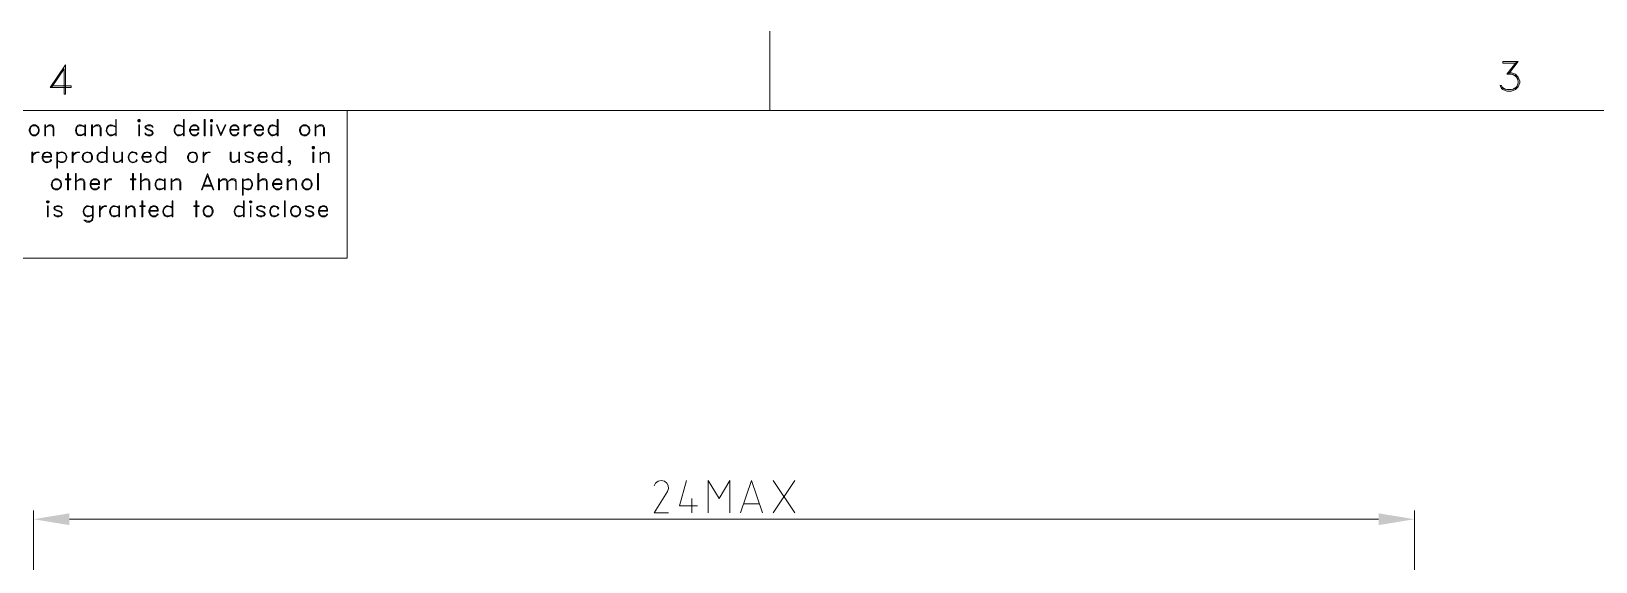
# Model space of a CAD drawing. Header units: inches. Extents: x 0 to 16.2, y 0 to 11.4.
# Drawn here: x 2.182 to 6.354, y 9.969 to 11.386 of the extents above; entities that cross this region are included whole.
import ezdxf

# ---------------------------------------------------------------- set-up
doc = ezdxf.new("R2010")
doc.units = ezdxf.units.IN
doc.header["$MEASUREMENT"] = 0
doc.layers.add('Color-7-Line_Weight-20', color=7, linetype='Continuous', lineweight=20)
doc.layers.add('P2C-Hatch', color=7, linetype='Continuous')

msp = doc.modelspace()

# ---------------------------------------------------------------- hatches: boundary and pattern name
at = {"layer": 'P2C-Hatch', "transparency": 33554636}
for points in [[(2.2833, 10.0983), (2.2833, 10.0667), (2.1875, 10.0825)], [(5.775, 10.0983), (5.775, 10.0667), (5.8708, 10.0825)]]:
    msp.add_hatch(color=256, dxfattribs=at).paths.add_polyline_path(points)

# ---------------------------------------------------------------- linework, layer by layer
at = {"layer": 'Color-7-Line_Weight-20', "linetype": 'Continuous'}
for p, q in [((4.1517, 11.1742), (4.1517, 11.3858)), ((6.1142, 11.23), (6.1025, 11.2375)), ((2.6417, 10.975), (2.6625, 10.975)), ((2.64, 10.9725), (2.6642, 10.9725)), ((4.16, 10.1858), (4.2183, 10.0992)), ((4.2183, 10.1858), (4.16, 10.0992)), ((2.1875, 9.2217), (2.1875, 10.1058)), ((3.9433, 10.1375), (3.9433, 10.0992)), ((4.1233, 10.1233), (4.0825, 10.1233)), ((5.8708, 9.2217), (5.8708, 10.1058)), ((2.2833, 10.0825), (5.775, 10.0825))]:
    msp.add_line(p, q, dxfattribs=at)
for points in [[(2.235, 11.2358), (2.2692, 11.285), (2.2692, 11.2175), (2.2725, 11.2175), (2.2725, 11.2958), (2.2317, 11.2358), (2.2875, 11.2358), (2.2875, 11.24), (2.235, 11.24)], [(6.1217, 11.275), (6.1292, 11.275), (6.14, 11.2708), (6.1475, 11.2633), (6.1517, 11.2525), (6.1517, 11.2483), (6.1475, 11.2375), (6.14, 11.23), (6.1292, 11.2258), (6.1175, 11.2258), (6.1067, 11.23), (6.1025, 11.2333), (6.0992, 11.2408), (6.1025, 11.2408), (6.1067, 11.2333), (6.1175, 11.23), (6.1292, 11.23), (6.14, 11.2333), (6.1475, 11.245)], [(6.1217, 11.2708), (6.1475, 11.305), (6.1067, 11.305), (6.1067, 11.3008), (6.1442, 11.3008)], [(6.1475, 11.2558), (6.14, 11.2675), (6.1292, 11.2708), (6.1175, 11.2708), (6.1442, 11.305)], [(6.1325, 11.2708), (6.1442, 11.2633), (6.1475, 11.2525), (6.1475, 11.2483), (6.1442, 11.2375), (6.1325, 11.23)], [(3.0242, 11.1742), (3.0242, 10.78), (0.25, 10.78)], [(2.3068, 11.1348), (2.3095, 11.1355), (2.3125, 11.1356), (2.3161, 11.1349), (2.32, 11.1333), (2.3242, 11.13), (2.3158, 11.1333), (2.31, 11.1333), (2.3058, 11.1317), (2.3033, 11.13), (2.3017, 11.1233), (2.3017, 11.1192), (2.3033, 11.1133), (2.3058, 11.1108), (2.31, 11.1092), (2.3158, 11.1092), (2.3242, 11.1133), (2.32, 11.1092), (2.3162, 11.1076), (2.3127, 11.1069), (2.3096, 11.107), (2.307, 11.1078)], [(2.3891, 11.135), (2.3918, 11.1358), (2.3949, 11.1358), (2.3985, 11.135), (2.4025, 11.1333), (2.4067, 11.13), (2.3983, 11.1333), (2.3917, 11.1333), (2.3875, 11.1317), (2.3858, 11.13), (2.3833, 11.1233), (2.3833, 11.1192), (2.3858, 11.1133), (2.3875, 11.1108), (2.3917, 11.1092), (2.3983, 11.1092), (2.4067, 11.1133), (2.4025, 11.1092), (2.3986, 11.1075), (2.3951, 11.1067), (2.392, 11.1067)], [(2.5025, 11.1333), (2.505, 11.13), (2.5067, 11.13), (2.505, 11.1333), (2.4992, 11.1358), (2.4925, 11.1358), (2.4867, 11.1333), (2.4842, 11.13), (2.4867, 11.1258), (2.4908, 11.1233), (2.5008, 11.1192), (2.505, 11.1175)], [(2.4883, 11.1092), (2.4867, 11.1133), (2.4842, 11.1133), (2.4867, 11.1092), (2.4925, 11.1067), (2.4992, 11.1067), (2.505, 11.1092), (2.5067, 11.1133), (2.5067, 11.115), (2.505, 11.1192), (2.5008, 11.1217), (2.4908, 11.1258), (2.4867, 11.1275)], [(2.505, 11.1317), (2.4992, 11.1333), (2.4925, 11.1333), (2.4867, 11.1317)], [(2.4883, 11.1333), (2.4867, 11.13), (2.4883, 11.1258)], [(2.505, 11.1108), (2.4992, 11.1092), (2.4925, 11.1092), (2.4867, 11.1108)], [(2.5025, 11.1092), (2.505, 11.1133), (2.505, 11.115), (2.5025, 11.1192)], [(2.5699, 11.135), (2.5726, 11.1358), (2.5758, 11.1358), (2.5793, 11.135), (2.5833, 11.1333), (2.5875, 11.13), (2.5792, 11.1333), (2.5725, 11.1333), (2.5683, 11.1317), (2.5667, 11.13), (2.5642, 11.1233), (2.5642, 11.1192), (2.5667, 11.1133), (2.5683, 11.1108), (2.5725, 11.1092), (2.5792, 11.1092), (2.5875, 11.1133), (2.5833, 11.1092), (2.5794, 11.1075), (2.5759, 11.1067), (2.5728, 11.1067)], [(2.6058, 11.1233), (2.6075, 11.13), (2.61, 11.1317), (2.6142, 11.1333), (2.62, 11.1333), (2.6242, 11.1317), (2.6258, 11.1275), (2.6258, 11.1233), (2.6058, 11.1233), (2.6058, 11.1192), (2.6075, 11.1133), (2.61, 11.1108), (2.6142, 11.1092), (2.62, 11.1092), (2.6242, 11.1108), (2.6258, 11.115), (2.6283, 11.1133), (2.6242, 11.1092), (2.62, 11.1067), (2.6142, 11.1067), (2.61, 11.1092), (2.6058, 11.1133), (2.6033, 11.1192), (2.6033, 11.1233), (2.6058, 11.13), (2.61, 11.1333), (2.6142, 11.1358), (2.62, 11.1358), (2.6242, 11.1333), (2.6258, 11.1317), (2.6283, 11.1275), (2.6283, 11.1217), (2.6058, 11.1217)], [(2.7125, 11.1233), (2.7142, 11.13), (2.7167, 11.1317), (2.7208, 11.1333), (2.7267, 11.1333), (2.7308, 11.1317), (2.7333, 11.1275), (2.7333, 11.1233), (2.7125, 11.1233), (2.7125, 11.1192), (2.7142, 11.1133), (2.7167, 11.1108), (2.7208, 11.1092), (2.7267, 11.1092), (2.7308, 11.1108), (2.7333, 11.115), (2.735, 11.1133), (2.7308, 11.1092), (2.7267, 11.1067), (2.7208, 11.1067), (2.7167, 11.1092), (2.7125, 11.1133), (2.7108, 11.1192), (2.7108, 11.1233), (2.7125, 11.13), (2.7167, 11.1333), (2.7208, 11.1358), (2.7267, 11.1358), (2.7308, 11.1333), (2.7333, 11.1317), (2.735, 11.1275), (2.735, 11.1217), (2.7125, 11.1217)], [(2.7783, 11.1233), (2.78, 11.13), (2.7825, 11.1317), (2.7867, 11.1333), (2.7925, 11.1333), (2.7967, 11.1317), (2.7992, 11.1275), (2.7992, 11.1233), (2.7783, 11.1233), (2.7783, 11.1192), (2.78, 11.1133), (2.7825, 11.1108), (2.7867, 11.1092), (2.7925, 11.1092), (2.7967, 11.1108), (2.7992, 11.115), (2.8008, 11.1133), (2.7967, 11.1092), (2.7925, 11.1067), (2.7867, 11.1067), (2.7825, 11.1092), (2.7783, 11.1133), (2.7758, 11.1192), (2.7758, 11.1233), (2.7783, 11.13), (2.7825, 11.1333), (2.7867, 11.1358), (2.7925, 11.1358), (2.7967, 11.1333), (2.7992, 11.1317), (2.8008, 11.1275), (2.8008, 11.1217), (2.7783, 11.1217)], [(2.8206, 11.1351), (2.8232, 11.1359), (2.8262, 11.1359), (2.8295, 11.1351), (2.8333, 11.1333), (2.8375, 11.13), (2.83, 11.1333), (2.8233, 11.1333), (2.8192, 11.1317), (2.8175, 11.13), (2.815, 11.1233), (2.815, 11.1192), (2.8175, 11.1133), (2.8192, 11.1108), (2.8233, 11.1092), (2.83, 11.1092), (2.8375, 11.1133), (2.8333, 11.1092), (2.8296, 11.1075), (2.8262, 11.1067), (2.8233, 11.1067)], [(2.8992, 11.13), (2.9033, 11.1333), (2.9075, 11.1358), (2.9142, 11.1358), (2.9183, 11.1333), (2.9225, 11.13), (2.9242, 11.1233), (2.9242, 11.1192), (2.9225, 11.1133), (2.9183, 11.1092), (2.9142, 11.1067), (2.9075, 11.1067)], [(2.2108, 11.0517), (2.2125, 11.0575), (2.2167, 11.0617), (2.2208, 11.0633), (2.2267, 11.0633), (2.2308, 11.0617), (2.2333, 11.0592), (2.235, 11.0558), (2.235, 11.0492), (2.2125, 11.0492)], [(2.2664, 11.0632), (2.2633, 11.0635), (2.2598, 11.063), (2.2558, 11.0617), (2.2517, 11.0575), (2.26, 11.0617), (2.2667, 11.0617), (2.27, 11.0592), (2.2725, 11.0575), (2.2742, 11.0517), (2.2742, 11.0475), (2.2725, 11.0408), (2.27, 11.0392), (2.2667, 11.0367), (2.26, 11.0367), (2.2517, 11.0408), (2.2558, 11.0367), (2.2598, 11.0354), (2.2633, 11.0349), (2.2664, 11.0351)], [(2.3669, 11.0632), (2.37, 11.0634), (2.3736, 11.0629), (2.3775, 11.0617), (2.3817, 11.0575), (2.3733, 11.0617), (2.3675, 11.0617), (2.3633, 11.0592), (2.3608, 11.0575), (2.3592, 11.0517), (2.3592, 11.0475), (2.3608, 11.0408), (2.3633, 11.0392), (2.3675, 11.0367), (2.3733, 11.0367), (2.3817, 11.0408), (2.3775, 11.0367), (2.3736, 11.0354), (2.3701, 11.0349), (2.367, 11.0351)], [(2.4497, 11.035), (2.4527, 11.0348), (2.4562, 11.0353), (2.46, 11.0367), (2.4642, 11.0408), (2.4625, 11.0433), (2.46, 11.0392), (2.4566, 11.0374), (2.4535, 11.0366), (2.4508, 11.0365), (2.4484, 11.0371), (2.4464, 11.0382), (2.4448, 11.0398), (2.4435, 11.0418), (2.4426, 11.0441), (2.4421, 11.0466), (2.4419, 11.0492), (2.4421, 11.0517), (2.4426, 11.0542), (2.4435, 11.0565), (2.4448, 11.0585), (2.4464, 11.0601), (2.4484, 11.0613), (2.4508, 11.0618), (2.4535, 11.0618), (2.4566, 11.0609), (2.46, 11.0592), (2.4625, 11.0558), (2.4642, 11.0575), (2.46, 11.0617), (2.4562, 11.063), (2.4527, 11.0636), (2.4497, 11.0634)], [(2.4792, 11.0517), (2.4808, 11.0575), (2.4833, 11.0592), (2.4875, 11.0617), (2.4933, 11.0617), (2.4975, 11.0592), (2.4992, 11.0558), (2.4992, 11.0517), (2.4792, 11.0517), (2.4792, 11.0475), (2.4808, 11.0408), (2.4833, 11.0392), (2.4875, 11.0367), (2.4933, 11.0367), (2.4975, 11.0392), (2.4992, 11.0433), (2.5017, 11.0408), (2.4975, 11.0367), (2.4933, 11.035), (2.4875, 11.035), (2.4833, 11.0367), (2.4792, 11.0408), (2.4767, 11.0475), (2.4767, 11.0517), (2.4792, 11.0575), (2.4833, 11.0617), (2.4875, 11.0633), (2.4933, 11.0633), (2.4975, 11.0617), (2.4992, 11.0592), (2.5017, 11.0558), (2.5017, 11.0492), (2.4792, 11.0492)], [(2.5239, 11.0635), (2.5269, 11.0637), (2.5304, 11.0631), (2.5342, 11.0617), (2.5383, 11.0575), (2.5308, 11.0617), (2.5242, 11.0617), (2.52, 11.0592), (2.5183, 11.0575), (2.5158, 11.0517), (2.5158, 11.0475), (2.5183, 11.0408), (2.52, 11.0392), (2.5242, 11.0367), (2.5308, 11.0367), (2.5383, 11.0408), (2.5342, 11.0367), (2.5304, 11.0352), (2.527, 11.0347), (2.524, 11.0348)], [(2.7717, 11.045), (2.7675, 11.0475), (2.7639, 11.0484), (2.7608, 11.0495), (2.7582, 11.0507), (2.756, 11.0519), (2.7543, 11.0532), (2.753, 11.0545), (2.7521, 11.0558), (2.7516, 11.0571), (2.7514, 11.0583), (2.7517, 11.0595), (2.7523, 11.0606), (2.7533, 11.0615), (2.7545, 11.0623), (2.7561, 11.0629), (2.758, 11.0633), (2.7602, 11.0635), (2.7627, 11.0635), (2.7655, 11.0632), (2.7684, 11.0626), (2.7717, 11.0617), (2.7742, 11.0575), (2.7717, 11.0575), (2.77, 11.0617)], [(2.7717, 11.0592), (2.7658, 11.0617), (2.7592, 11.0617), (2.7533, 11.0592)], [(2.755, 11.0617), (2.7533, 11.0575), (2.755, 11.0533)], [(2.7867, 11.0517), (2.7883, 11.0575), (2.7925, 11.0617), (2.7967, 11.0633), (2.8025, 11.0633), (2.8067, 11.0617), (2.8092, 11.0592), (2.8108, 11.0558), (2.8108, 11.0492), (2.7883, 11.0492)], [(2.8336, 11.0632), (2.8367, 11.0634), (2.8402, 11.0629), (2.8442, 11.0617), (2.8483, 11.0575), (2.84, 11.0617), (2.8342, 11.0617), (2.83, 11.0592), (2.8275, 11.0575), (2.8258, 11.0517), (2.8258, 11.0475), (2.8275, 11.0408), (2.83, 11.0392), (2.8342, 11.0367), (2.84, 11.0367), (2.8483, 11.0408), (2.8442, 11.0367), (2.8402, 11.0354), (2.8367, 11.0349), (2.8336, 11.0351)], [(2.2267, 11.035), (2.2308, 11.0367), (2.235, 11.0408), (2.2333, 11.0433), (2.2308, 11.0392), (2.2267, 11.0367), (2.2208, 11.0367), (2.2167, 11.0392), (2.215, 11.0408), (2.2125, 11.0475), (2.2125, 11.0517)], [(2.7533, 11.0558), (2.7575, 11.0533), (2.7675, 11.0492), (2.7717, 11.0475), (2.7742, 11.0433), (2.7742, 11.0408), (2.7717, 11.0367), (2.7658, 11.035), (2.7592, 11.035), (2.7533, 11.0367), (2.7517, 11.0408), (2.7533, 11.0408), (2.755, 11.0367)], [(2.7717, 11.0392), (2.7658, 11.0367), (2.7592, 11.0367), (2.7533, 11.0392)], [(2.77, 11.0475), (2.7717, 11.0433), (2.7717, 11.0408), (2.77, 11.0367)], [(2.8025, 11.035), (2.8067, 11.0367), (2.8108, 11.0408), (2.8092, 11.0433), (2.8067, 11.0392), (2.8025, 11.0367), (2.7967, 11.0367), (2.7925, 11.0392), (2.7908, 11.0408), (2.7883, 11.0475), (2.7883, 11.0517)], [(2.8708, 11.035), (2.8692, 11.035), (2.8667, 11.0367), (2.8667, 11.0392), (2.8692, 11.0408), (2.8708, 11.0408), (2.8733, 11.0392), (2.8733, 11.0325)], [(2.8708, 11.0283), (2.8733, 11.0367), (2.8708, 11.035), (2.8733, 11.0325), (2.8708, 11.0283), (2.8667, 11.0267)], [(2.2375, 10.985), (2.2417, 10.9892), (2.245, 10.9917), (2.2517, 10.9917), (2.2558, 10.9892), (2.26, 10.985), (2.2617, 10.9792), (2.2617, 10.975), (2.26, 10.9683), (2.2558, 10.965), (2.2517, 10.9625), (2.245, 10.9625)], [(2.34, 10.9792), (2.3425, 10.985), (2.3442, 10.9875), (2.3483, 10.9892), (2.355, 10.9892), (2.3592, 10.9875), (2.3608, 10.9833), (2.3608, 10.9792), (2.34, 10.9792), (2.34, 10.975), (2.3425, 10.9683), (2.3442, 10.9667), (2.3483, 10.965), (2.355, 10.965), (2.3592, 10.9667), (2.3608, 10.9708), (2.3633, 10.9683), (2.3592, 10.965), (2.355, 10.9625), (2.3483, 10.9625), (2.3442, 10.965), (2.34, 10.9683), (2.3383, 10.975), (2.3383, 10.9792), (2.34, 10.985), (2.3442, 10.9892), (2.3483, 10.9917), (2.355, 10.9917), (2.3592, 10.9892), (2.3608, 10.9875), (2.3633, 10.9833), (2.3633, 10.9767), (2.34, 10.9767)], [(2.522, 10.9916), (2.5251, 10.9916), (2.5286, 10.9909), (2.5325, 10.9892), (2.5367, 10.985), (2.5283, 10.9892), (2.5217, 10.9892), (2.5175, 10.9875), (2.5158, 10.985), (2.5133, 10.9792), (2.5133, 10.975), (2.5158, 10.9683), (2.5175, 10.9667), (2.5217, 10.965), (2.5283, 10.965), (2.5367, 10.9683), (2.5325, 10.965), (2.5285, 10.9633), (2.5249, 10.9625), (2.5218, 10.9625), (2.5191, 10.9633)], [(2.7613, 10.9916), (2.7582, 10.9916), (2.7547, 10.9909), (2.7508, 10.9892), (2.7467, 10.985), (2.755, 10.9892), (2.7617, 10.9892), (2.7658, 10.9875), (2.7675, 10.985), (2.77, 10.9792), (2.77, 10.975), (2.7675, 10.9683), (2.7658, 10.9667), (2.7617, 10.965), (2.755, 10.965), (2.7467, 10.9683), (2.7508, 10.965), (2.7548, 10.9633), (2.7584, 10.9625), (2.7616, 10.9625), (2.7643, 10.9633)], [(2.8275, 10.9792), (2.8292, 10.985), (2.8317, 10.9875), (2.8358, 10.9892), (2.8417, 10.9892), (2.8458, 10.9875), (2.8483, 10.9833), (2.8483, 10.9792), (2.8275, 10.9792), (2.8275, 10.975), (2.8292, 10.9683), (2.8317, 10.9667), (2.8358, 10.965), (2.8417, 10.965), (2.8458, 10.9667), (2.8483, 10.9708), (2.85, 10.9683), (2.8458, 10.965), (2.8417, 10.9625), (2.8358, 10.9625), (2.8317, 10.965), (2.8275, 10.9683), (2.825, 10.975), (2.825, 10.9792), (2.8275, 10.985), (2.8317, 10.9892), (2.8358, 10.9917), (2.8417, 10.9917), (2.8458, 10.9892), (2.8483, 10.9875), (2.85, 10.9833), (2.85, 10.9767), (2.8275, 10.9767)], [(2.9058, 10.985), (2.91, 10.9892), (2.9142, 10.9917), (2.92, 10.9917), (2.9242, 10.9892), (2.9283, 10.985), (2.9308, 10.9792), (2.9308, 10.975), (2.9283, 10.9683), (2.9242, 10.965), (2.92, 10.9625), (2.9142, 10.9625)], [(2.26, 10.9175), (2.2617, 10.9133), (2.2642, 10.9133), (2.2617, 10.9175), (2.2558, 10.9192), (2.25, 10.9192), (2.2433, 10.9175), (2.2417, 10.9133), (2.2433, 10.9092), (2.2475, 10.9067), (2.2583, 10.9025), (2.2617, 10.9008)], [(2.2433, 10.9108), (2.2475, 10.9092), (2.2583, 10.905), (2.2617, 10.9025), (2.2642, 10.8983), (2.2642, 10.8967), (2.2617, 10.8925), (2.2558, 10.89), (2.25, 10.89), (2.2433, 10.8925), (2.2417, 10.8967), (2.2433, 10.8967), (2.2458, 10.8925)], [(2.2617, 10.915), (2.2558, 10.9175), (2.25, 10.9175), (2.2433, 10.915)], [(2.2458, 10.9175), (2.2433, 10.9133), (2.2458, 10.9092)], [(2.2617, 10.8942), (2.2558, 10.8925), (2.25, 10.8925), (2.2433, 10.8942)], [(2.26, 10.8925), (2.2617, 10.8967), (2.2617, 10.8983), (2.26, 10.9025)], [(2.3299, 10.9195), (2.3331, 10.9196), (2.3367, 10.919), (2.3408, 10.9175), (2.345, 10.9133), (2.3367, 10.9175), (2.33, 10.9175), (2.3258, 10.915), (2.3242, 10.9133), (2.3217, 10.9067), (2.3217, 10.9025), (2.3242, 10.8967), (2.3258, 10.8942), (2.33, 10.8925), (2.3367, 10.8925), (2.345, 10.8967), (2.3408, 10.8925), (2.337, 10.8908), (2.3336, 10.89), (2.3306, 10.89)], [(2.4, 10.9194), (2.4032, 10.9196), (2.4068, 10.919), (2.4108, 10.9175), (2.415, 10.9133), (2.4067, 10.9175), (2.4, 10.9175), (2.3958, 10.915), (2.3942, 10.9133), (2.3925, 10.9067), (2.3925, 10.9025), (2.3942, 10.8967), (2.3958, 10.8942), (2.4, 10.8925), (2.4067, 10.8925), (2.415, 10.8967), (2.4108, 10.8925), (2.4071, 10.8908), (2.4037, 10.89), (2.4007, 10.89)], [(2.4975, 10.9067), (2.4992, 10.9133), (2.5017, 10.915), (2.5058, 10.9175), (2.5117, 10.9175), (2.5158, 10.915), (2.5183, 10.9108), (2.5183, 10.9067), (2.4975, 10.9067), (2.4975, 10.9025), (2.4992, 10.8967), (2.5017, 10.8942), (2.5058, 10.8925), (2.5117, 10.8925), (2.5158, 10.8942), (2.5183, 10.8983), (2.52, 10.8967), (2.5158, 10.8925), (2.5117, 10.89), (2.5058, 10.89), (2.5017, 10.8925), (2.4975, 10.8967), (2.495, 10.9025), (2.495, 10.9067), (2.4975, 10.9133), (2.5017, 10.9175), (2.5058, 10.9192), (2.5117, 10.9192), (2.5158, 10.9175), (2.5183, 10.915), (2.52, 10.9108), (2.52, 10.905), (2.4975, 10.905)], [(2.5424, 10.9195), (2.5456, 10.9196), (2.5492, 10.919), (2.5533, 10.9175), (2.5575, 10.9133), (2.5492, 10.9175), (2.5425, 10.9175), (2.5383, 10.915), (2.5367, 10.9133), (2.5342, 10.9067), (2.5342, 10.9025), (2.5367, 10.8967), (2.5383, 10.8942), (2.5425, 10.8925), (2.5492, 10.8925), (2.5575, 10.8967), (2.5533, 10.8925), (2.5495, 10.8908), (2.5461, 10.89), (2.5431, 10.89)], [(2.66, 10.9175), (2.6567, 10.9192), (2.65, 10.9192), (2.6458, 10.9175), (2.6417, 10.9133)], [(2.65, 10.89), (2.6567, 10.89), (2.66, 10.8925)], [(2.7324, 10.9195), (2.7356, 10.9196), (2.7392, 10.919), (2.7433, 10.9175), (2.7475, 10.9133), (2.7392, 10.9175), (2.7325, 10.9175), (2.7283, 10.915), (2.7267, 10.9133), (2.7242, 10.9067), (2.7242, 10.9025), (2.7267, 10.8967), (2.7283, 10.8942), (2.7325, 10.8925), (2.7392, 10.8925), (2.7475, 10.8967), (2.7433, 10.8925), (2.7395, 10.8908), (2.7361, 10.89), (2.7331, 10.89)], [(2.8008, 10.9175), (2.8025, 10.9133), (2.805, 10.9133), (2.8025, 10.9175), (2.7967, 10.9192), (2.7908, 10.9192), (2.7842, 10.9175), (2.7825, 10.9133), (2.7842, 10.9092), (2.7883, 10.9067), (2.7983, 10.9025), (2.8025, 10.9008)], [(2.7842, 10.9108), (2.7883, 10.9092), (2.7983, 10.905), (2.8025, 10.9025), (2.805, 10.8983), (2.805, 10.8967), (2.8025, 10.8925), (2.7967, 10.89), (2.7908, 10.89), (2.7842, 10.8925), (2.7825, 10.8967), (2.7842, 10.8967), (2.7867, 10.8925)], [(2.8025, 10.915), (2.7967, 10.9175), (2.7908, 10.9175), (2.7842, 10.915)], [(2.7867, 10.9175), (2.7842, 10.9133), (2.7867, 10.9092)], [(2.8025, 10.8942), (2.7967, 10.8925), (2.7908, 10.8925), (2.7842, 10.8942)], [(2.8008, 10.8925), (2.8025, 10.8967), (2.8025, 10.8983), (2.8008, 10.9025)], [(2.8933, 10.9175), (2.8892, 10.9192), (2.8833, 10.9192), (2.8792, 10.9175), (2.875, 10.9133)], [(2.8833, 10.89), (2.8892, 10.89), (2.8933, 10.8925)], [(2.9308, 10.9175), (2.9325, 10.9133), (2.935, 10.9133), (2.9325, 10.9175), (2.9267, 10.9192), (2.9208, 10.9192), (2.9142, 10.9175), (2.9125, 10.9133), (2.9142, 10.9092), (2.9183, 10.9067), (2.9283, 10.9025), (2.9325, 10.9008)], [(2.9142, 10.9108), (2.9183, 10.9092), (2.9283, 10.905), (2.9325, 10.9025), (2.935, 10.8983), (2.935, 10.8967), (2.9325, 10.8925), (2.9267, 10.89), (2.9208, 10.89), (2.9142, 10.8925), (2.9125, 10.8967), (2.9142, 10.8967), (2.9167, 10.8925)], [(2.9325, 10.915), (2.9267, 10.9175), (2.9208, 10.9175), (2.9142, 10.915)], [(2.9167, 10.9175), (2.9142, 10.9133), (2.9167, 10.9092)], [(2.9325, 10.8942), (2.9267, 10.8925), (2.9208, 10.8925), (2.9142, 10.8942)], [(2.9308, 10.8925), (2.9325, 10.8967), (2.9325, 10.8983), (2.9308, 10.9025)], [(2.9492, 10.9067), (2.9517, 10.9133), (2.9533, 10.915), (2.9575, 10.9175), (2.9642, 10.9175), (2.9683, 10.915), (2.97, 10.9108), (2.97, 10.9067), (2.9492, 10.9067), (2.9492, 10.9025), (2.9517, 10.8967), (2.9533, 10.8942), (2.9575, 10.8925), (2.9642, 10.8925), (2.9683, 10.8942), (2.97, 10.8983), (2.9717, 10.8967), (2.9683, 10.8925), (2.9642, 10.89), (2.9575, 10.89), (2.9533, 10.8925), (2.9492, 10.8967), (2.9475, 10.9025), (2.9475, 10.9067), (2.9492, 10.9133), (2.9533, 10.9175), (2.9575, 10.9192), (2.9642, 10.9192), (2.9683, 10.9175), (2.97, 10.915), (2.9717, 10.9108), (2.9717, 10.905), (2.9492, 10.905)], [(3.8808, 10.0992), (3.8425, 10.0992), (3.8783, 10.1567), (3.8808, 10.1642), (3.88, 10.1725), (3.8767, 10.1792), (3.87, 10.1842), (3.8617, 10.1858), (3.8533, 10.1842), (3.8467, 10.1792), (3.8425, 10.1717)], [(3.9292, 10.1858), (3.91, 10.1183), (3.9583, 10.1183)], [(3.9867, 10.0992), (3.9867, 10.1858), (4.0158, 10.1375), (4.045, 10.1858), (4.045, 10.0992)], [(4.0733, 10.0992), (4.1025, 10.1858), (4.1317, 10.0992)]]:
    msp.add_lwpolyline(points, dxfattribs=at)
for points in [[(15.8942, 0.2692), (15.8942, 11.1742), (0.25, 11.1742), (0.25, 0.2692)], [(2.4067, 11.1067), (2.4083, 11.1067), (2.4083, 11.15), (2.4067, 11.15)], [(2.4658, 11.1483), (2.4658, 11.1458), (2.4683, 11.1442), (2.47, 11.1442), (2.4717, 11.1458), (2.4717, 11.1483), (2.47, 11.15), (2.4683, 11.15)], [(2.47, 11.1458), (2.47, 11.1483), (2.4683, 11.1483), (2.4683, 11.1458)], [(2.5875, 11.1067), (2.5892, 11.1067), (2.5892, 11.15), (2.5875, 11.15)], [(2.6425, 11.1067), (2.645, 11.1067), (2.645, 11.15), (2.6425, 11.15)], [(2.6608, 11.15), (2.6592, 11.1483), (2.6591, 11.1472), (2.6591, 11.1462), (2.6593, 11.1455), (2.6597, 11.1449), (2.6602, 11.1444), (2.6607, 11.1441), (2.6613, 11.144), (2.662, 11.1439), (2.6626, 11.144), (2.6632, 11.1442), (2.6638, 11.1445), (2.6644, 11.1449), (2.6648, 11.1454), (2.6651, 11.1459), (2.6653, 11.1465), (2.6653, 11.1472), (2.6652, 11.1478), (2.6648, 11.1485), (2.6642, 11.1493), (2.6633, 11.15)], [(2.6633, 11.1458), (2.6633, 11.1483), (2.6608, 11.1483), (2.6608, 11.1458)], [(2.8375, 11.1067), (2.84, 11.1067), (2.84, 11.15), (2.8375, 11.15)], [(2.1825, 11.1333), (2.1783, 11.13), (2.1758, 11.1233), (2.1758, 11.1192), (2.1783, 11.1133), (2.1825, 11.1092), (2.1867, 11.1067), (2.1925, 11.1067), (2.1967, 11.1092), (2.2008, 11.1133), (2.2025, 11.1192), (2.2025, 11.1233), (2.2008, 11.13), (2.1967, 11.1333), (2.1925, 11.1358), (2.1867, 11.1358)], [(2.1967, 11.1317), (2.1925, 11.1333), (2.1867, 11.1333), (2.1825, 11.1317), (2.18, 11.13), (2.1783, 11.1233), (2.1783, 11.1192), (2.18, 11.1133), (2.1825, 11.1108), (2.1867, 11.1092), (2.1925, 11.1092), (2.1967, 11.1108), (2.1983, 11.1133), (2.2008, 11.1192), (2.2008, 11.1233), (2.1983, 11.13)], [(2.2175, 11.1067), (2.2192, 11.1067), (2.2192, 11.1358), (2.2175, 11.1358)], [(2.2417, 11.1067), (2.24, 11.1067), (2.24, 11.1275), (2.2375, 11.1317), (2.2333, 11.1333), (2.2292, 11.1333), (2.2258, 11.1317), (2.2192, 11.1275), (2.2258, 11.1333), (2.2292, 11.1358), (2.2358, 11.1358), (2.24, 11.1333), (2.2417, 11.1275)], [(2.3242, 11.1067), (2.3258, 11.1067), (2.3258, 11.1358), (2.3242, 11.1358)], [(2.3425, 11.1067), (2.345, 11.1067), (2.345, 11.1358), (2.3425, 11.1358)], [(2.3675, 11.1067), (2.365, 11.1067), (2.365, 11.1275), (2.3633, 11.1317), (2.3592, 11.1333), (2.355, 11.1333), (2.3508, 11.1317), (2.345, 11.1275), (2.3508, 11.1333), (2.355, 11.1358), (2.3608, 11.1358), (2.365, 11.1333), (2.3675, 11.1275)], [(2.4683, 11.1067), (2.47, 11.1067), (2.47, 11.1358), (2.4683, 11.1358)], [(2.6608, 11.1067), (2.6633, 11.1067), (2.6633, 11.1358), (2.6608, 11.1358)], [(2.6775, 11.1358), (2.6875, 11.1108), (2.6983, 11.1358), (2.7, 11.1358), (2.6875, 11.1067), (2.6758, 11.1358)], [(2.7492, 11.1067), (2.7517, 11.1067), (2.7517, 11.1358), (2.7492, 11.1358)], [(2.7683, 11.1358), (2.7617, 11.1358), (2.7575, 11.1333), (2.7533, 11.13), (2.7517, 11.1233), (2.7533, 11.1275), (2.7575, 11.1317), (2.7617, 11.1333), (2.7683, 11.1333)], [(2.9017, 11.13), (2.8992, 11.1233), (2.8992, 11.1192), (2.9017, 11.1133), (2.9033, 11.1108), (2.9075, 11.1092), (2.9142, 11.1092), (2.9183, 11.1108), (2.92, 11.1133), (2.9225, 11.1192), (2.9225, 11.1233), (2.92, 11.13), (2.9183, 11.1317), (2.9142, 11.1333), (2.9075, 11.1333), (2.9033, 11.1317)], [(2.9383, 11.1067), (2.9408, 11.1067), (2.9408, 11.1358), (2.9383, 11.1358)], [(2.9633, 11.1067), (2.9608, 11.1067), (2.9608, 11.1275), (2.9592, 11.1317), (2.955, 11.1333), (2.9508, 11.1333), (2.9467, 11.1317), (2.9408, 11.1275), (2.9467, 11.1333), (2.9508, 11.1358), (2.9567, 11.1358), (2.9608, 11.1333), (2.9633, 11.1275)], [(2.1833, 11.035), (2.1858, 11.035), (2.1858, 11.0633), (2.1833, 11.0633)], [(2.2025, 11.0633), (2.1958, 11.0633), (2.1917, 11.0617), (2.1875, 11.0575), (2.1858, 11.0517), (2.1875, 11.0558), (2.1917, 11.0592), (2.1958, 11.0617), (2.2025, 11.0617)], [(2.2333, 11.0517), (2.2333, 11.0558), (2.2308, 11.0592), (2.2267, 11.0617), (2.2208, 11.0617), (2.2167, 11.0592), (2.215, 11.0575), (2.2125, 11.0517)], [(2.25, 11.02), (2.2517, 11.02), (2.2517, 11.0633), (2.25, 11.0633)], [(2.2908, 11.035), (2.2933, 11.035), (2.2933, 11.0633), (2.2908, 11.0633)], [(2.31, 11.0633), (2.3033, 11.0633), (2.2992, 11.0617), (2.295, 11.0575), (2.2933, 11.0517), (2.295, 11.0558), (2.2992, 11.0592), (2.3033, 11.0617), (2.31, 11.0617)], [(2.3242, 11.0592), (2.3217, 11.0575), (2.32, 11.0517), (2.32, 11.0475), (2.3217, 11.0408), (2.3242, 11.0392), (2.3283, 11.0367), (2.3342, 11.0367), (2.3383, 11.0392), (2.3408, 11.0408), (2.3425, 11.0475), (2.3425, 11.0517), (2.3408, 11.0575), (2.3383, 11.0592), (2.3342, 11.0617), (2.3283, 11.0617)], [(2.3817, 11.035), (2.3842, 11.035), (2.3842, 11.0783), (2.3817, 11.0783)], [(2.4008, 11.0433), (2.4025, 11.0367), (2.4067, 11.035), (2.4125, 11.035), (2.4167, 11.0367), (2.4233, 11.0433), (2.4167, 11.0392), (2.4125, 11.0367), (2.4083, 11.0367), (2.4042, 11.0392), (2.4025, 11.0433), (2.4025, 11.0633), (2.4008, 11.0633)], [(2.4233, 11.035), (2.425, 11.035), (2.425, 11.0633), (2.4233, 11.0633)], [(2.5383, 11.035), (2.5408, 11.035), (2.5408, 11.0783), (2.5383, 11.0783)], [(2.605, 11.0617), (2.6008, 11.0575), (2.5983, 11.0517), (2.5983, 11.0475), (2.6008, 11.0408), (2.605, 11.0367), (2.6092, 11.035), (2.615, 11.035), (2.6192, 11.0367), (2.6233, 11.0408), (2.625, 11.0475), (2.625, 11.0517), (2.6233, 11.0575), (2.6192, 11.0617), (2.615, 11.0633), (2.6092, 11.0633)], [(2.605, 11.0592), (2.6025, 11.0575), (2.6008, 11.0517), (2.6008, 11.0475), (2.6025, 11.0408), (2.605, 11.0392), (2.6092, 11.0367), (2.615, 11.0367), (2.6192, 11.0392), (2.6217, 11.0408), (2.6233, 11.0475), (2.6233, 11.0517), (2.6217, 11.0575), (2.6192, 11.0592), (2.615, 11.0617), (2.6092, 11.0617)], [(2.64, 11.035), (2.6417, 11.035), (2.6417, 11.0633), (2.64, 11.0633)], [(2.6583, 11.0633), (2.6525, 11.0633), (2.6483, 11.0617), (2.6442, 11.0575), (2.6417, 11.0517), (2.6442, 11.0558), (2.6483, 11.0592), (2.6525, 11.0617), (2.6583, 11.0617)], [(2.7117, 11.0433), (2.7142, 11.0367), (2.7183, 11.035), (2.7242, 11.035), (2.7283, 11.0367), (2.735, 11.0433), (2.7283, 11.0392), (2.7242, 11.0367), (2.72, 11.0367), (2.7158, 11.0392), (2.7142, 11.0433), (2.7142, 11.0633), (2.7117, 11.0633)], [(2.735, 11.035), (2.7367, 11.035), (2.7367, 11.0633), (2.735, 11.0633)], [(2.8092, 11.0517), (2.8092, 11.0558), (2.8067, 11.0592), (2.8025, 11.0617), (2.7967, 11.0617), (2.7925, 11.0592), (2.7908, 11.0575), (2.7883, 11.0517)], [(2.8483, 11.035), (2.85, 11.035), (2.85, 11.0783), (2.8483, 11.0783)], [(2.9308, 11.0758), (2.9308, 11.0742), (2.9325, 11.0717), (2.935, 11.0717), (2.9367, 11.0742), (2.9367, 11.0758), (2.935, 11.0783), (2.9325, 11.0783)], [(2.935, 11.0742), (2.935, 11.0758), (2.9325, 11.0758), (2.9325, 11.0742)], [(2.9325, 11.035), (2.935, 11.035), (2.935, 11.0633), (2.9325, 11.0633)], [(2.9517, 11.035), (2.9533, 11.035), (2.9533, 11.0633), (2.9517, 11.0633)], [(2.9758, 11.035), (2.9742, 11.035), (2.9742, 11.0558), (2.9725, 11.0592), (2.9683, 11.0617), (2.9642, 11.0617), (2.96, 11.0592), (2.9533, 11.0558), (2.96, 11.0617), (2.9642, 11.0633), (2.97, 11.0633), (2.9742, 11.0617), (2.9758, 11.0558)], [(2.8708, 11.0367), (2.8708, 11.0392), (2.8692, 11.0392), (2.8692, 11.0367)], [(2.2575, 10.9683), (2.26, 10.975), (2.26, 10.9792), (2.2575, 10.985), (2.2558, 10.9875), (2.2517, 10.9892), (2.245, 10.9892), (2.2417, 10.9875), (2.2392, 10.985), (2.2375, 10.9792), (2.2375, 10.975), (2.2392, 10.9683), (2.2417, 10.9667), (2.245, 10.965), (2.2517, 10.965), (2.2558, 10.9667)], [(2.2867, 10.9917), (2.2867, 10.9892), (2.2725, 10.9892), (2.2725, 10.9917)], [(2.2783, 10.9625), (2.2808, 10.9625), (2.2808, 11.0058), (2.2783, 11.0058)], [(2.2992, 10.9625), (2.3008, 10.9625), (2.3008, 11.0058), (2.2992, 11.0058)], [(2.3242, 10.9625), (2.3217, 10.9625), (2.3217, 10.9833), (2.32, 10.9875), (2.3158, 10.9892), (2.3117, 10.9892), (2.3075, 10.9875), (2.3008, 10.9833), (2.3075, 10.9892), (2.3117, 10.9917), (2.3175, 10.9917), (2.3217, 10.9892), (2.3242, 10.9833)], [(2.3775, 10.9625), (2.3792, 10.9625), (2.3792, 10.9917), (2.3775, 10.9917)], [(2.3958, 10.9917), (2.39, 10.9917), (2.3858, 10.9892), (2.3817, 10.985), (2.3792, 10.9792), (2.3817, 10.9833), (2.3858, 10.9875), (2.39, 10.9892), (2.3958, 10.9892)], [(2.46, 10.9917), (2.46, 10.9892), (2.4458, 10.9892), (2.4458, 10.9917)], [(2.4517, 10.9625), (2.4542, 10.9625), (2.4542, 11.0058), (2.4517, 11.0058)], [(2.4725, 10.9625), (2.4742, 10.9625), (2.4742, 11.0058), (2.4725, 11.0058)], [(2.4975, 10.9625), (2.495, 10.9625), (2.495, 10.9833), (2.4933, 10.9875), (2.4892, 10.9892), (2.485, 10.9892), (2.4808, 10.9875), (2.4742, 10.9833), (2.4808, 10.9892), (2.485, 10.9917), (2.4908, 10.9917), (2.495, 10.9892), (2.4975, 10.9833)], [(2.5367, 10.9625), (2.5383, 10.9625), (2.5383, 10.9917), (2.5367, 10.9917)], [(2.555, 10.9625), (2.5567, 10.9625), (2.5567, 10.9917), (2.555, 10.9917)], [(2.58, 10.9625), (2.5775, 10.9625), (2.5775, 10.9833), (2.5758, 10.9875), (2.5717, 10.9892), (2.5675, 10.9892), (2.5633, 10.9875), (2.5567, 10.9833), (2.5633, 10.9892), (2.5675, 10.9917), (2.5733, 10.9917), (2.5775, 10.9892), (2.58, 10.9833)], [(2.6358, 10.9625), (2.6517, 11.0058), (2.6683, 10.9625), (2.6667, 10.9625), (2.6517, 11), (2.6375, 10.9625)], [(2.6808, 10.9625), (2.6833, 10.9625), (2.6833, 10.9917), (2.6808, 10.9917)], [(2.7058, 10.9625), (2.7033, 10.9625), (2.7033, 10.9833), (2.7017, 10.9875), (2.6975, 10.9892), (2.6933, 10.9892), (2.6892, 10.9875), (2.6833, 10.9833), (2.6892, 10.9892), (2.6933, 10.9917), (2.6992, 10.9917), (2.7033, 10.9892), (2.7058, 10.9833)], [(2.7283, 10.9625), (2.7267, 10.9625), (2.7267, 10.9833), (2.7242, 10.9875), (2.72, 10.9892), (2.7158, 10.9892), (2.7117, 10.9875), (2.7058, 10.9833), (2.7117, 10.9892), (2.7158, 10.9917), (2.7225, 10.9917), (2.7267, 10.9892), (2.7283, 10.9833)], [(2.745, 10.9483), (2.7467, 10.9483), (2.7467, 10.9917), (2.745, 10.9917)], [(2.7858, 10.9625), (2.7883, 10.9625), (2.7883, 11.0058), (2.7858, 11.0058)], [(2.8108, 10.9625), (2.8092, 10.9625), (2.8092, 10.9833), (2.8067, 10.9875), (2.8025, 10.9892), (2.7983, 10.9892), (2.7942, 10.9875), (2.7883, 10.9833), (2.7942, 10.9892), (2.7983, 10.9917), (2.805, 10.9917), (2.8092, 10.9892), (2.8108, 10.9833)], [(2.8642, 10.9625), (2.8667, 10.9625), (2.8667, 10.9917), (2.8642, 10.9917)], [(2.8892, 10.9625), (2.8875, 10.9625), (2.8875, 10.9833), (2.885, 10.9875), (2.8808, 10.9892), (2.8767, 10.9892), (2.8725, 10.9875), (2.8667, 10.9833), (2.8725, 10.9892), (2.8767, 10.9917), (2.8833, 10.9917), (2.8875, 10.9892), (2.8892, 10.9833)], [(2.91, 10.9667), (2.9142, 10.965), (2.92, 10.965), (2.9242, 10.9667), (2.9267, 10.9683), (2.9283, 10.975), (2.9283, 10.9792), (2.9267, 10.985), (2.9242, 10.9875), (2.92, 10.9892), (2.9142, 10.9892), (2.91, 10.9875), (2.9083, 10.985), (2.9058, 10.9792), (2.9058, 10.975), (2.9083, 10.9683)], [(2.945, 10.9625), (2.9475, 10.9625), (2.9475, 11.0058), (2.945, 11.0058)], [(2.2225, 10.9317), (2.2225, 10.9292), (2.225, 10.9275), (2.2267, 10.9275), (2.2292, 10.9292), (2.2292, 10.9317), (2.2267, 10.9333), (2.225, 10.9333)], [(2.4767, 10.89), (2.4792, 10.89), (2.4792, 10.9333), (2.4767, 10.9333)], [(2.5575, 10.89), (2.5592, 10.89), (2.5592, 10.9333), (2.5575, 10.9333)], [(2.6208, 10.89), (2.6233, 10.89), (2.6233, 10.9333), (2.6208, 10.9333)], [(2.7475, 10.89), (2.7492, 10.89), (2.7492, 10.9333), (2.7475, 10.9333)], [(2.7633, 10.9317), (2.7633, 10.9292), (2.7658, 10.9275), (2.7675, 10.9275), (2.77, 10.9292), (2.77, 10.9317), (2.7675, 10.9333), (2.7658, 10.9333)], [(2.8567, 10.89), (2.8583, 10.89), (2.8583, 10.9333), (2.8567, 10.9333)], [(2.2267, 10.9292), (2.2267, 10.9317), (2.225, 10.9317), (2.225, 10.9292)], [(2.225, 10.89), (2.2267, 10.89), (2.2267, 10.9192), (2.225, 10.9192)], [(2.345, 10.9192), (2.345, 10.8883), (2.3425, 10.8817), (2.3408, 10.88), (2.3367, 10.8783), (2.3325, 10.8783), (2.3283, 10.88), (2.3258, 10.8817), (2.3217, 10.8817), (2.3258, 10.8783), (2.33, 10.8758), (2.3367, 10.8758), (2.3408, 10.8783), (2.345, 10.8817), (2.3467, 10.8883), (2.3467, 10.9192)], [(2.3633, 10.89), (2.365, 10.89), (2.365, 10.9192), (2.3633, 10.9192)], [(2.3817, 10.9192), (2.3758, 10.9192), (2.3717, 10.9175), (2.3675, 10.9133), (2.365, 10.9067), (2.3675, 10.9108), (2.3717, 10.915), (2.3758, 10.9175), (2.3817, 10.9175)], [(2.415, 10.89), (2.4167, 10.89), (2.4167, 10.9192), (2.415, 10.9192)], [(2.4333, 10.89), (2.4358, 10.89), (2.4358, 10.9192), (2.4333, 10.9192)], [(2.4583, 10.89), (2.4558, 10.89), (2.4558, 10.9108), (2.4542, 10.915), (2.45, 10.9175), (2.4458, 10.9175), (2.4417, 10.915), (2.4358, 10.9108), (2.4417, 10.9175), (2.4458, 10.9192), (2.4517, 10.9192), (2.4558, 10.9175), (2.4583, 10.9108)], [(2.485, 10.9192), (2.485, 10.9175), (2.4708, 10.9175), (2.4708, 10.9192)], [(2.6292, 10.9192), (2.6292, 10.9175), (2.615, 10.9175), (2.615, 10.9192)], [(2.6442, 10.9133), (2.6417, 10.9067), (2.6417, 10.9025), (2.6442, 10.8967), (2.6458, 10.8942), (2.65, 10.8925), (2.6567, 10.8925), (2.66, 10.8942), (2.6625, 10.8967), (2.6642, 10.9025), (2.6642, 10.9067), (2.6625, 10.9133), (2.66, 10.915), (2.6567, 10.9175), (2.65, 10.9175), (2.6458, 10.915)], [(2.7675, 10.9292), (2.7675, 10.9317), (2.7658, 10.9317), (2.7658, 10.9292)], [(2.7658, 10.89), (2.7675, 10.89), (2.7675, 10.9192), (2.7658, 10.9192)], [(2.8217, 10.9133), (2.8192, 10.9067), (2.8192, 10.9025), (2.8217, 10.8967), (2.8233, 10.8942), (2.8275, 10.8925), (2.8342, 10.8925), (2.8375, 10.8942), (2.84, 10.8983), (2.8417, 10.8967), (2.8375, 10.8925), (2.8339, 10.8908), (2.8306, 10.89), (2.8277, 10.89), (2.8252, 10.8907), (2.823, 10.892), (2.8211, 10.8939), (2.8197, 10.8962), (2.8186, 10.8988), (2.818, 10.9015), (2.8177, 10.9045), (2.8178, 10.9074), (2.8183, 10.9102), (2.8192, 10.9128), (2.8206, 10.9152), (2.8223, 10.9171), (2.8245, 10.9186), (2.8271, 10.9195), (2.8301, 10.9196), (2.8336, 10.919), (2.8375, 10.9175), (2.8417, 10.9133), (2.84, 10.9108), (2.8375, 10.915), (2.8342, 10.9175), (2.8275, 10.9175), (2.8233, 10.915)], [(2.8775, 10.9133), (2.875, 10.9067), (2.875, 10.9025), (2.8775, 10.8967), (2.8792, 10.8942), (2.8833, 10.8925), (2.8892, 10.8925), (2.8933, 10.8942), (2.8958, 10.8967), (2.8975, 10.9025), (2.8975, 10.9067), (2.8958, 10.9133), (2.8933, 10.915), (2.8892, 10.9175), (2.8833, 10.9175), (2.8792, 10.915)]]:
    msp.add_lwpolyline(points, close=True, dxfattribs=at)
for centre, radius, start, end in [((2.3155, 11.1213), 0.016, 123.0663, 237.7833), ((2.3974, 11.1216), 0.0158, 121.8378, 249.9523), ((2.5782, 11.1216), 0.0158, 121.8378, 249.9523), ((2.8297, 11.1216), 0.0163, 123.8744, 246.8574), ((2.9132, 11.1218), 0.0162, 149.738, 249.5702), ((2.2617, 11.0492), 0.0148, 288.3474, 71.4862), ((2.3316, 11.0492), 0.0142, 61.6897, 298.3103), ((2.3303, 11.0492), 0.0149, 302.7459, 57.2541), ((2.3716, 11.0492), 0.0148, 108.3191, 251.8327), ((2.455, 11.0492), 0.0151, 110.3616, 249.6984), ((2.5295, 11.0492), 0.0154, 111.233, 248.8414), ((2.8382, 11.0492), 0.0148, 108.3191, 251.8327), ((2.2237, 11.048), 0.0133, 164.012, 283.0527), ((2.7995, 11.048), 0.0133, 163.9848, 283.0799), ((2.2496, 10.9765), 0.0147, 144.922, 251.9486), ((2.5276, 10.9767), 0.0159, 110.5718, 237.638), ((2.7558, 10.9767), 0.0159, 302.3666, 69.4222), ((2.9185, 10.9769), 0.0151, 147.5391, 253.1067), ((2.3358, 10.9048), 0.0158, 111.9762, 250.4667), ((2.4061, 10.9048), 0.0158, 112.5577, 250.039), ((2.5483, 10.9048), 0.0158, 111.9762, 250.4667), ((2.6557, 10.9052), 0.0162, 149.7366, 249.5716), ((2.652, 10.905), 0.0149, 302.7447, 57.2553), ((2.7383, 10.9048), 0.0158, 111.9762, 250.4663), ((2.889, 10.9052), 0.0162, 149.7505, 249.5567), ((2.8853, 10.905), 0.0149, 302.7447, 57.2553)]:
    msp.add_arc(centre, radius, start, end, dxfattribs=at)

doc.saveas('drawing.dxf')
